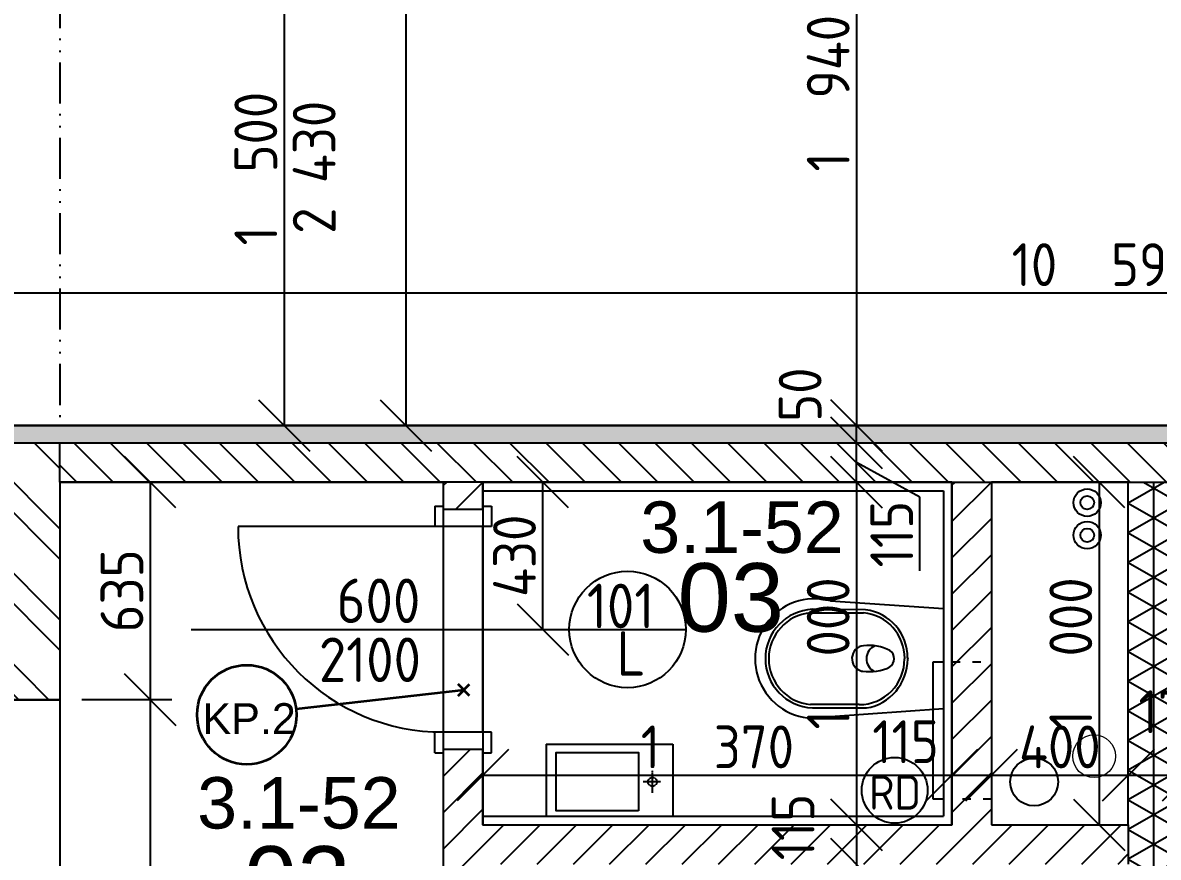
# Model space of a CAD drawing. Extents: x 4511820 to 5180432, y -1526536 to -944957.
# Drawn here: x 5020872 to 5024188, y -1162374 to -1159938 of the extents above; entities that cross this region are included whole.
import ezdxf

# ---------------------------------------------------------------- set-up
doc = ezdxf.new("R2010")
doc.units = 0
doc.header["$MEASUREMENT"] = 0
for name, pattern in [('ACAD_ISO03W100', [30, 12, -18]), ('ACAD_ISO12W100', [22, 12, -3, 0.5, -3, 0.5, -3]), ('DASHED', [0.75, 0.5, -0.25])]:
    doc.linetypes.add(name, pattern=pattern)
doc.layers.get('0').update_dxf_attribs({"linetype": 'CONTINUOUS'})
doc.layers.get('Defpoints').update_dxf_attribs({"color": 61, "linetype": 'CONTINUOUS'})
for name, color, linetype in [('DVERE', 45, 'CONTINUOUS'), ('KÓTY', 4, 'CONTINUOUS'), ('MÚRY', 1, 'CONTINUOUS'), ('Plochy', 41, 'CONTINUOUS'), ('POPIS', 7, 'CONTINUOUS'), ('TENKÁ', 7, 'CONTINUOUS'), ('tzb', 153, 'CONTINUOUS'), ('Z-Kúrenie', 101, 'CONTINUOUS'), ('ZARIADOVACIE', 144, 'CONTINUOUS'), ('zz-vetr', 52, 'CONTINUOUS'), ('ŠRAFY', 82, 'CONTINUOUS')]:
    doc.layers.add(name, color=color, linetype=linetype)
doc.layers.add('preklady', color=74, linetype='CONTINUOUS', lineweight=35)
doc.layers.add('zz-kanal-splaskova', color=37, linetype='CONTINUOUS', lineweight=18)
doc.styles.add('ARIAL', font='arial.ttf')
doc.styles.add('STYLE1', font='isocp.shx')
doc.dimstyles.new('STANDARD-50', dxfattribs={"dimtxt": 125, "dimasz": 150, "dimexe": 10, "dimexo": 200, "dimgap": 20, "dimtad": 1, "dimdsep": 46, "dimlunit": 6, "dimtxsty": 'STYLE1', "dimblk1": 'OBLIQUE', "dimblk2": 'OBLIQUE', "dimsah": 1, "dimcen": 2.5, "dimse1": 1, "dimse2": 1, "dimadec": 0, "dimazin": 0, "dimtfac": 1, "dimtmove": 1, "dimatfit": 3, "dimldrblk": 'OBLIQUE', "dimfxl": 1, "dimtolj": 1, "dimtzin": 0, "dimarcsym": 0})
pattern_1 = [(45, (515270.5, 303822), (-53.0330086, 53.0330086), [])]

# ---------------------------------------------------------------- blocks, each defined once
blk = doc.blocks.new('_OBLIQUE')
at = {"color": 0, "linetype": 'ByBlock'}
blk.add_line((-0.5, -0.5), (0.5, 0.5), dxfattribs=at)
blk = doc.blocks.new('*D18920')
at = {"layer": 'Defpoints', "color": 0}
for p in [(5020981, -1159614.2), (5020981, -1161114.2), (5021635.5, -1161114.2)]:
    blk.add_point(p, dxfattribs=at)
at = {"layer": 'KÓTY', "color": 0, "lineweight": -2}
blk.add_line((5021635.5, -1159614.2), (5021635.5, -1161114.2), dxfattribs=at)
at = {"layer": 'KÓTY', "color": 0, "linetype": 'ByBlock', "lineweight": -2, "xscale": 150, "yscale": 150, "zscale": 150}
for p, rotation in [((5021635.5, -1159614.2), 90), ((5021635.5, -1161114.2), 270)]:
    blk.add_blockref('_OBLIQUE', p, dxfattribs=dict(at, rotation=rotation))
at = {"layer": 'KÓTY', "color": 0, "insert": (5021553, -1160364.2), "char_height": 125, "attachment_point": 5, "rotation": 90, "style": 'STYLE1'}
blk.add_mtext('\\A1;1ﾠ500', dxfattribs=at)
blk = doc.blocks.new('*D18923')
at = {"layer": 'Defpoints', "color": 0}
for p in [(5020981, -1156114.2), (5020981, -1161114.2), (5021991, -1161114.2)]:
    blk.add_point(p, dxfattribs=at)
at = {"layer": 'KÓTY', "color": 0, "lineweight": -2}
blk.add_line((5021991, -1156114.2), (5021991, -1161114.2), dxfattribs=at)
at = {"layer": 'KÓTY', "color": 0, "linetype": 'ByBlock', "lineweight": -2, "xscale": 150, "yscale": 150, "zscale": 150}
for p, rotation in [((5021991, -1156114.2), 90), ((5021991, -1161114.2), 270)]:
    blk.add_blockref('_OBLIQUE', p, dxfattribs=dict(at, rotation=rotation))
at = {"layer": 'KÓTY', "color": 0, "insert": (5021908.5, -1158614.2), "char_height": 125, "attachment_point": 5, "rotation": 90, "style": 'STYLE1'}
blk.add_mtext('\\A1;5ﾠ000', dxfattribs=at)
blk = doc.blocks.new('*D18941')
at = {"layer": 'Defpoints', "color": 0}
for p in [(5020981, -1161279.2), (5020981, -1161914.2), (5021244.5, -1161914.2)]:
    blk.add_point(p, dxfattribs=at)
at = {"layer": 'KÓTY', "color": 0, "lineweight": -2}
blk.add_line((5021244.5, -1161279.2), (5021244.5, -1161914.2), dxfattribs=at)
at = {"layer": 'KÓTY', "color": 0, "linetype": 'ByBlock', "lineweight": -2, "xscale": 150, "yscale": 150, "zscale": 150}
for p, rotation in [((5021244.5, -1161279.2), 90), ((5021244.5, -1161914.2), 270)]:
    blk.add_blockref('_OBLIQUE', p, dxfattribs=dict(at, rotation=rotation))
at = {"layer": 'KÓTY', "color": 0, "insert": (5021162, -1161596.7), "char_height": 125, "attachment_point": 5, "rotation": 90, "style": 'STYLE1'}
blk.add_mtext('\\A1;635', dxfattribs=at)
blk = doc.blocks.new('*D18942')
at = {"layer": 'Defpoints', "color": 0}
for p in [(5020981, -1161914.2), (5020981, -1163534.2), (5021244.5, -1163534.2)]:
    blk.add_point(p, dxfattribs=at)
at = {"layer": 'KÓTY', "color": 0, "lineweight": -2}
blk.add_line((5021244.5, -1161914.2), (5021244.5, -1163534.2), dxfattribs=at)
at = {"layer": 'KÓTY', "color": 0, "linetype": 'ByBlock', "lineweight": -2, "xscale": 150, "yscale": 150, "zscale": 150}
for p, rotation in [((5021244.5, -1161914.2), 90), ((5021244.5, -1163534.2), 270)]:
    blk.add_blockref('_OBLIQUE', p, dxfattribs=dict(at, rotation=rotation))
at = {"layer": 'KÓTY', "color": 0, "insert": (5021162, -1162724.2), "char_height": 125, "attachment_point": 5, "rotation": 90, "style": 'STYLE1'}
blk.add_mtext('\\A1;1ﾠ620', dxfattribs=at)
blk = doc.blocks.new('*D18948')
at = {"layer": 'Defpoints', "color": 0}
for p in [(5023586, -1162134.5), (5022216, -1162279.2), (5023586, -1162279.2)]:
    blk.add_point(p, dxfattribs=at)
at = {"layer": 'KÓTY', "color": 0, "lineweight": -2}
blk.add_line((5022216, -1162134.5), (5023586, -1162134.5), dxfattribs=at)
at = {"layer": 'KÓTY', "color": 0, "linetype": 'ByBlock', "lineweight": -2, "xscale": 150, "yscale": 150, "zscale": 150, "rotation": 180}
blk.add_blockref('_OBLIQUE', (5022216, -1162134.5), dxfattribs=at)
at = {"layer": 'KÓTY', "color": 0, "linetype": 'ByBlock', "lineweight": -2, "xscale": 150, "yscale": 150, "zscale": 150}
blk.add_blockref('_OBLIQUE', (5023586, -1162134.5), dxfattribs=at)
at = {"layer": 'KÓTY', "color": 0, "insert": (5022901, -1162052), "char_height": 125, "attachment_point": 5, "style": 'STYLE1'}
blk.add_mtext('\\A1;1ﾠ370', dxfattribs=at)
blk = doc.blocks.new('*D18949')
at = {"layer": 'Defpoints', "color": 0}
for p in [(5023701, -1162134.5), (5023586, -1162279.2), (5023701, -1162279.2)]:
    blk.add_point(p, dxfattribs=at)
at = {"layer": 'KÓTY', "color": 0, "lineweight": -2}
blk.add_line((5023586, -1162134.5), (5023701, -1162134.5), dxfattribs=at)
at = {"layer": 'KÓTY', "color": 0, "linetype": 'ByBlock', "lineweight": -2, "xscale": 150, "yscale": 150, "zscale": 150, "rotation": 180}
blk.add_blockref('_OBLIQUE', (5023586, -1162134.5), dxfattribs=at)
at = {"layer": 'KÓTY', "color": 0, "linetype": 'ByBlock', "lineweight": -2, "xscale": 150, "yscale": 150, "zscale": 150}
blk.add_blockref('_OBLIQUE', (5023701, -1162134.5), dxfattribs=at)
at = {"layer": 'KÓTY', "color": 0, "insert": (5023450.5, -1162037), "char_height": 125, "attachment_point": 5, "style": 'STYLE1'}
blk.add_mtext('\\A1;115', dxfattribs=at)
blk = doc.blocks.new('*D18950')
at = {"layer": 'Defpoints', "color": 0}
for p in [(5024101, -1162134.5), (5023701, -1162279.2), (5024101, -1162279.2)]:
    blk.add_point(p, dxfattribs=at)
at = {"layer": 'KÓTY', "color": 0, "lineweight": -2}
blk.add_line((5023701, -1162134.5), (5024101, -1162134.5), dxfattribs=at)
at = {"layer": 'KÓTY', "color": 0, "linetype": 'ByBlock', "lineweight": -2, "xscale": 150, "yscale": 150, "zscale": 150, "rotation": 180}
blk.add_blockref('_OBLIQUE', (5023701, -1162134.5), dxfattribs=at)
at = {"layer": 'KÓTY', "color": 0, "linetype": 'ByBlock', "lineweight": -2, "xscale": 150, "yscale": 150, "zscale": 150}
blk.add_blockref('_OBLIQUE', (5024101, -1162134.5), dxfattribs=at)
at = {"layer": 'KÓTY', "color": 0, "insert": (5023901, -1162052), "char_height": 125, "attachment_point": 5, "style": 'STYLE1'}
blk.add_mtext('\\A1;400', dxfattribs=at)
blk = doc.blocks.new('*D18952')
at = {"layer": 'Defpoints', "color": 0}
for p in [(5024276, -1162134.5), (5024101, -1162279.2), (5024276, -1162279.2)]:
    blk.add_point(p, dxfattribs=at)
at = {"layer": 'KÓTY', "color": 0, "lineweight": -2}
blk.add_line((5024101, -1162134.5), (5024276, -1162134.5), dxfattribs=at)
at = {"layer": 'KÓTY', "color": 0, "linetype": 'ByBlock', "lineweight": -2, "xscale": 150, "yscale": 150, "zscale": 150, "rotation": 180}
blk.add_blockref('_OBLIQUE', (5024101, -1162134.5), dxfattribs=at)
at = {"layer": 'KÓTY', "color": 0, "linetype": 'ByBlock', "lineweight": -2, "xscale": 150, "yscale": 150, "zscale": 150}
blk.add_blockref('_OBLIQUE', (5024276, -1162134.5), dxfattribs=at)
at = {"layer": 'KÓTY', "color": 0, "insert": (5024239.3, -1161949.5), "char_height": 125, "attachment_point": 5, "style": 'STYLE1'}
blk.add_mtext('\\A1;175', dxfattribs=at)
blk = doc.blocks.new('*D18957')
at = {"layer": 'Defpoints', "color": 0}
for p in [(5023701, -1161279.2), (5023701, -1162279.2), (5024015.5, -1162279.2)]:
    blk.add_point(p, dxfattribs=at)
at = {"layer": 'KÓTY', "color": 0, "lineweight": -2}
blk.add_line((5024015.5, -1161279.2), (5024015.5, -1162279.2), dxfattribs=at)
at = {"layer": 'KÓTY', "color": 0, "linetype": 'ByBlock', "lineweight": -2, "xscale": 150, "yscale": 150, "zscale": 150}
for p, rotation in [((5024015.5, -1161279.2), 90), ((5024015.5, -1162279.2), 270)]:
    blk.add_blockref('_OBLIQUE', p, dxfattribs=dict(at, rotation=rotation))
at = {"layer": 'KÓTY', "color": 0, "insert": (5023933, -1161779.2), "char_height": 125, "attachment_point": 5, "rotation": 90, "style": 'STYLE1'}
blk.add_mtext('\\A1;1ﾠ000', dxfattribs=at)
blk = doc.blocks.new('*D18958')
at = {"layer": 'Defpoints', "color": 0}
for p in [(5022216, -1161279.2), (5022391, -1161279.2), (5022216, -1161709.2)]:
    blk.add_point(p, dxfattribs=at)
at = {"layer": 'KÓTY', "color": 0, "lineweight": -2}
blk.add_line((5022391, -1161709.2), (5022391, -1161279.2), dxfattribs=at)
at = {"layer": 'KÓTY', "color": 0, "linetype": 'ByBlock', "lineweight": -2, "xscale": 150, "yscale": 150, "zscale": 150}
for p, rotation in [((5022391, -1161279.2), 90), ((5022391, -1161709.2), 270)]:
    blk.add_blockref('_OBLIQUE', p, dxfattribs=dict(at, rotation=rotation))
at = {"layer": 'KÓTY', "color": 0, "insert": (5022308.5, -1161494.2), "char_height": 125, "attachment_point": 5, "rotation": 90, "style": 'STYLE1'}
blk.add_mtext('\\A1;430', dxfattribs=at)
blk = doc.blocks.new('*D18959')
at = {"layer": 'Defpoints', "color": 0}
for p in [(5023649.1, -1161279.2), (5023307, -1162279.2), (5023649.1, -1162279.2)]:
    blk.add_point(p, dxfattribs=at)
at = {"layer": 'KÓTY', "color": 0, "lineweight": -2}
blk.add_line((5023307, -1161279.2), (5023307, -1162279.2), dxfattribs=at)
at = {"layer": 'KÓTY', "color": 0, "linetype": 'ByBlock', "lineweight": -2, "xscale": 150, "yscale": 150, "zscale": 150}
for p, rotation in [((5023307, -1161279.2), 90), ((5023307, -1162279.2), 270)]:
    blk.add_blockref('_OBLIQUE', p, dxfattribs=dict(at, rotation=rotation))
at = {"layer": 'KÓTY', "color": 0, "insert": (5023224.5, -1161779.2), "char_height": 125, "attachment_point": 5, "rotation": 90, "style": 'STYLE1'}
blk.add_mtext('\\A1;1ﾠ000', dxfattribs=at)
blk = doc.blocks.new('*D18960')
at = {"layer": 'Defpoints', "color": 0}
for p in [(5023649.1, -1162279.2), (5023307, -1162394.2), (5023649.1, -1162394.2)]:
    blk.add_point(p, dxfattribs=at)
at = {"layer": 'KÓTY', "color": 0, "lineweight": -2}
blk.add_line((5023307, -1162279.2), (5023307, -1162394.2), dxfattribs=at)
at = {"layer": 'KÓTY', "color": 0, "linetype": 'ByBlock', "lineweight": -2, "xscale": 150, "yscale": 150, "zscale": 150}
for p, rotation in [((5023307, -1162279.2), 90), ((5023307, -1162394.2), 270)]:
    blk.add_blockref('_OBLIQUE', p, dxfattribs=dict(at, rotation=rotation))
at = {"layer": 'KÓTY', "color": 0, "insert": (5023122, -1162285.9), "char_height": 125, "attachment_point": 5, "rotation": 90, "style": 'STYLE1'}
blk.add_mtext('\\A1;115', dxfattribs=at)
blk = doc.blocks.new('*D18961')
at = {"layer": 'Defpoints', "color": 0}
for p in [(5024164.1, -1162394.2), (5023307, -1164644.2), (5024164.1, -1164644.2)]:
    blk.add_point(p, dxfattribs=at)
at = {"layer": 'KÓTY', "color": 0, "lineweight": -2}
blk.add_line((5023307, -1162394.2), (5023307, -1164644.2), dxfattribs=at)
at = {"layer": 'KÓTY', "color": 0, "linetype": 'ByBlock', "lineweight": -2, "xscale": 150, "yscale": 150, "zscale": 150}
for p, rotation in [((5023307, -1162394.2), 90), ((5023307, -1164644.2), 270)]:
    blk.add_blockref('_OBLIQUE', p, dxfattribs=dict(at, rotation=rotation))
at = {"layer": 'KÓTY', "color": 0, "insert": (5023224.5, -1163519.2), "char_height": 125, "attachment_point": 5, "rotation": 90, "style": 'STYLE1'}
blk.add_mtext('\\A1;2ﾠ250', dxfattribs=at)
blk = doc.blocks.new('*D19004')
at = {"layer": 'Defpoints', "color": 0}
for p in [(5023307, -1161164.2), (5023307, -1161164.2), (5023307, -1161279.2)]:
    blk.add_point(p, dxfattribs=at)
at = {"layer": 'KÓTY', "color": 0, "lineweight": -2}
for p, q in [((5023307, -1161279.2), (5023307, -1161164.2)), ((5023492.6, -1161323.5), (5023307, -1161221.7)), ((5023492.6, -1161538.5), (5023492.6, -1161323.5))]:
    blk.add_line(p, q, dxfattribs=at)
at = {"layer": 'KÓTY', "color": 0, "linetype": 'ByBlock', "lineweight": -2, "xscale": 150, "yscale": 150, "zscale": 150}
for p, rotation in [((5023307, -1161164.2), 90), ((5023307, -1161279.2), 270)]:
    blk.add_blockref('_OBLIQUE', p, dxfattribs=dict(at, rotation=rotation))
at = {"layer": 'KÓTY', "color": 0, "insert": (5023410.1, -1161431), "char_height": 125, "attachment_point": 5, "rotation": 90, "style": 'STYLE1'}
blk.add_mtext('\\A1;115', dxfattribs=at)
blk = doc.blocks.new('*D19005')
at = {"layer": 'Defpoints', "color": 0}
for p in [(5023307, -1161114.2), (5023307, -1161114.2), (5023307, -1161164.2)]:
    blk.add_point(p, dxfattribs=at)
at = {"layer": 'KÓTY', "color": 0, "lineweight": -2}
blk.add_line((5023307, -1161164.2), (5023307, -1161114.2), dxfattribs=at)
at = {"layer": 'KÓTY', "color": 0, "linetype": 'ByBlock', "lineweight": -2, "xscale": 150, "yscale": 150, "zscale": 150}
for p, rotation in [((5023307, -1161114.2), 90), ((5023307, -1161164.2), 270)]:
    blk.add_blockref('_OBLIQUE', p, dxfattribs=dict(at, rotation=rotation))
at = {"layer": 'KÓTY', "color": 0, "insert": (5023142.6, -1161024), "char_height": 125, "attachment_point": 5, "rotation": 90, "style": 'STYLE1'}
blk.add_mtext('\\A1;50', dxfattribs=at)
blk = doc.blocks.new('*D19006')
at = {"layer": 'Defpoints', "color": 0}
for p in [(5024234.1, -1159174.2), (5023307, -1161114.2), (5024234.1, -1161114.2)]:
    blk.add_point(p, dxfattribs=at)
at = {"layer": 'KÓTY', "color": 0, "lineweight": -2}
blk.add_line((5023307, -1159174.2), (5023307, -1161114.2), dxfattribs=at)
at = {"layer": 'KÓTY', "color": 0, "linetype": 'ByBlock', "lineweight": -2, "xscale": 150, "yscale": 150, "zscale": 150}
for p, rotation in [((5023307, -1159174.2), 90), ((5023307, -1161114.2), 270)]:
    blk.add_blockref('_OBLIQUE', p, dxfattribs=dict(at, rotation=rotation))
at = {"layer": 'KÓTY', "color": 0, "insert": (5023224.5, -1160144.2), "char_height": 125, "attachment_point": 5, "rotation": 90, "style": 'STYLE1'}
blk.add_mtext('\\A1;1ﾠ940', dxfattribs=at)
blk = doc.blocks.new('*D20548')
at = {"layer": 'Defpoints', "color": 0}
for p in [(5029321, -1160727), (5018731, -1161114.2), (5029321, -1161114.2)]:
    blk.add_point(p, dxfattribs=at)
at = {"layer": 'KÓTY', "color": 0, "lineweight": -2}
blk.add_line((5018731, -1160727), (5029321, -1160727), dxfattribs=at)
at = {"layer": 'KÓTY', "color": 0, "linetype": 'ByBlock', "lineweight": -2, "xscale": 150, "yscale": 150, "zscale": 150, "rotation": 180}
blk.add_blockref('_OBLIQUE', (5018731, -1160727), dxfattribs=at)
at = {"layer": 'KÓTY', "color": 0, "linetype": 'ByBlock', "lineweight": -2, "xscale": 150, "yscale": 150, "zscale": 150}
blk.add_blockref('_OBLIQUE', (5029321, -1160727), dxfattribs=at)
at = {"layer": 'KÓTY', "color": 0, "insert": (5024026, -1160644.5), "char_height": 125, "attachment_point": 5, "style": 'STYLE1'}
blk.add_mtext('\\A1;10ﾠ590', dxfattribs=at)

msp = doc.modelspace()

# ---------------------------------------------------------------- hatches: boundary and pattern name
at = {"layer": 'ŠRAFY'}
h = msp.add_hatch(dxfattribs=at)
h.set_pattern_fill('DOTS', color=256, scale=250)
h.paths.add_polyline_path([(5027621, -1161114.191), (5019841, -1161114.191), (5019841, -1161164.191), (5027621, -1161164.191)])
h = msp.add_hatch(dxfattribs=at)
h.set_pattern_fill('ANSI32', color=256, scale=500, angle=90)
h.set_pattern_definition([(135, (515810.9, 44482.1), (-132.5825215, -132.5825215), []), (135, (515810.9, 44570.48), (-132.5825215, -132.5825215), [])])
h.paths.add_polyline_path([(5020681, -1161164.191), (5020681, -1161279.191), (5020681, -1161914.191), (5020981, -1161914.191), (5020981, -1161279.191), (5020981, -1161164.191)])
at = {"layer": 'ŠRAFY', "ltscale": 0.25}
h = msp.add_hatch(dxfattribs=at)
h.set_pattern_fill('ANSI31', color=256, scale=600, angle=90, style=0)
h.set_pattern_definition([(135, (-2976355.03, 198812.926), (-53.0330086, -53.0330086), [])])
h.paths.add_polyline_path([(5020981, -1161164.191), (5020981, -1161279.191), (5022101, -1161279.191), (5022216, -1161279.191), (5023586, -1161279.191), (5023701, -1161279.191), (5024101, -1161279.191), (5024276, -1161279.191), (5024676, -1161279.191), (5024791, -1161279.191), (5027321, -1161279.191), (5027321, -1161164.191)])
h = msp.add_hatch(dxfattribs=at)
h.set_pattern_fill('ANSI31', color=256, scale=600, style=0)
h.set_pattern_definition(pattern_1)
h.paths.add_polyline_path([(5024101, -1162279.191), (5023701, -1162279.191), (5023701, -1161279.191), (5023586, -1161279.191), (5023586, -1162279.191), (5022216, -1162279.191), (5022216, -1162059.191), (5022101, -1162059.191), (5022101, -1163059.191), (5022216, -1163059.191), (5022216, -1162394.191), (5024101, -1162394.191)])
h = msp.add_hatch(dxfattribs=at)
h.set_pattern_fill('ANSI31', color=256, scale=600, style=0)
h.set_pattern_definition(pattern_1)
h.paths.add_polyline_path([(5022101, -1161359.191), (5022216, -1161359.191), (5022216, -1161349.191), (5022216, -1161304.191), (5022216, -1161279.191), (5022101, -1161279.191), (5022101, -1161349.191)])
h = msp.add_hatch(dxfattribs=at)
h.set_pattern_fill('NET3', color=256, scale=600, angle=90)
h.set_pattern_definition([(90, (468750.5, 1e-26), (-75, 5e-15), []), (150, (468750.5, 1e-26), (-37.5, -64.9519053), []), (210, (468750.5, 1e-26), (37.5, -64.9519053), [])])
h.paths.add_polyline_path([(5024101, -1164619.191), (5024101, -1164644.191), (5024276, -1164644.191), (5024276, -1164594.191), (5024276, -1164569.191), (5024276, -1162369.191), (5024276, -1162344.191), (5024276, -1162229.191), (5024276, -1161279.191), (5024101, -1161279.191), (5024101, -1162279.191), (5024101, -1162394.191), (5024101, -1162419.191)])

# ---------------------------------------------------------------- linework, layer by layer
at = {"layer": 'DVERE', "ltscale": 0.25}
for p, q in [((5022076, -1161349.191), (5022101, -1161349.191)), ((5022076, -1161349.191), (5022076, -1161409.191)), ((5022216, -1161349.191), (5022241, -1161349.191)), ((5022241, -1161349.191), (5022241, -1161409.191)), ((5022101, -1161409.191), (5021501, -1161409.191)), ((5022241, -1161409.191), (5022076, -1161409.191)), ((5022101, -1162009.191), (5022101, -1161409.191)), ((5022216, -1162009.191), (5022216, -1161409.191)), ((5021363.844, -1161709.191), (5022468.5, -1161709.191)), ((5022468.5, -1161709.191), (5022808.5, -1161709.191)), ((5022216, -1162009.191), (5022071, -1162009.191)), ((5022076, -1162069.191), (5022076, -1162009.191)), ((5022241, -1162009.191), (5022076, -1162009.191)), ((5022241, -1162069.191), (5022241, -1162009.191)), ((5022076, -1162069.191), (5022101, -1162069.191)), ((5022216, -1162069.191), (5022241, -1162069.191))]:
    msp.add_line(p, q, dxfattribs=at)
msp.add_circle((5022638.5, -1161709.191), 170, dxfattribs=at)
msp.add_arc((5022101, -1161409.191), 600, 180, 270, dxfattribs=at)
at = {"layer": 'KÓTY'}
msp.add_line((5021308, -1161914.191), (5021044.5, -1161914.191), dxfattribs=at)
at = {"layer": 'MÚRY'}
for p, q in [((5019841, -1161114.191), (5027621, -1161114.191)), ((5020981, -1161279.191), (5020981, -1161914.191)), ((5023566, -1161279.191), (5023586, -1161279.191)), ((5024101, -1161279.191), (5023701, -1161279.191)), ((5023701, -1161279.191), (5024101, -1161279.191)), ((5020981, -1161344.191), (5020981, -1161914.191)), ((5020981, -1161914.191), (5020681, -1161914.191))]:
    msp.add_line(p, q, dxfattribs=at)
at = {"layer": 'MÚRY', "ltscale": 0.25}
for p, q in [((5020981, -1161279.191), (5022101, -1161279.191)), ((5022101, -1161359.191), (5022101, -1161279.191)), ((5022216, -1161359.191), (5022216, -1161279.191)), ((5022216, -1161279.191), (5023586, -1161279.191)), ((5023586, -1161279.191), (5023586, -1162279.191)), ((5023701, -1161279.191), (5023701, -1162279.191)), ((5024101, -1162279.191), (5024101, -1161279.191)), ((5022216, -1161359.191), (5022101, -1161359.191)), ((5022216, -1162059.191), (5022101, -1162059.191)), ((5022101, -1163059.191), (5022101, -1162059.191)), ((5022216, -1162279.191), (5022216, -1162059.191)), ((5022216, -1162279.191), (5023586, -1162279.191)), ((5023701, -1162279.191), (5024101, -1162279.191))]:
    msp.add_line(p, q, dxfattribs=at)
at = {"layer": 'Plochy'}
for points in [[(5018731, -1161114.191), (5018731, -1159614.191), (5021281, -1159614.191), (5021281, -1158614.191), (5020981, -1158614.191), (5020981, -1156114.191), (5022891, -1156114.191), (5022891, -1159614.191), (5023141, -1159614.191), (5023141, -1159174.191), (5024341, -1159174.191), (5024341, -1159454.191), (5025441, -1159454.191), (5025441, -1159614.191), (5025641, -1159614.191), (5025641, -1158064.191), (5027441, -1158064.191), (5027441, -1156114.191), (5029321, -1156114.191), (5029321, -1161114.191)], [(5014341, -1163534.191), (5014341, -1162294.191), (5014856, -1162294.191), (5014856, -1161279.191), (5018051, -1161279.191), (5018051, -1161914.191), (5018191, -1161914.191), (5018191, -1161279.191), (5020681, -1161279.191), (5020681, -1161914.191), (5020981, -1161914.191), (5020981, -1163534.191)], [(5022101, -1161279.191), (5020981, -1161279.191), (5020981, -1164759.191), (5022101, -1164759.191)], [(5023586, -1161279.191), (5022216, -1161279.191), (5022216, -1162279.191), (5023586, -1162279.191)]]:
    msp.add_lwpolyline(points, close=True, dxfattribs=at)
at = {"layer": 'preklady'}
for p, q in [((5022143.882, -1161902.616), (5022177.116, -1161869.382)), ((5022177.117, -1161902.617), (5022143.883, -1161869.383)), ((5022160.499, -1161885.999), (5021670.569, -1161941.787))]:
    msp.add_line(p, q, dxfattribs=at)
at = {"layer": 'preklady', "ltscale": 0.25}
msp.add_circle((5021526.5, -1161958.191), 145, dxfattribs=at)
at = {"layer": 'TENKÁ', "linetype": 'ACAD_ISO12W100', "ltscale": 10}
for p, q in [((5020981, -1159614.191), (5020981, -1161114.191)), ((5020981, -1161914.191), (5020981, -1163534.191))]:
    msp.add_line(p, q, dxfattribs=at)
at = {"layer": 'TENKÁ'}
for p, q in [((5019841, -1161164.191), (5027621, -1161164.191)), ((5020981, -1161279.191), (5020981, -1161164.191)), ((5022216, -1161279.191), (5022101, -1161279.191)), ((5023586, -1161279.191), (5023701, -1161279.191)), ((5024101, -1161279.191), (5024276, -1161279.191)), ((5024101, -1162279.191), (5024101, -1162394.191))]:
    msp.add_line(p, q, dxfattribs=at)
at = {"layer": 'TENKÁ', "ltscale": 0.25}
for p, q in [((5022216, -1161304.191), (5023561, -1161304.191)), ((5023561, -1161304.191), (5023561, -1162254.191)), ((5022216, -1162254.191), (5023561, -1162254.191))]:
    msp.add_line(p, q, dxfattribs=at)
at = {"layer": 'tzb'}
for p, q in [((5023531, -1162204.191), (5023531, -1161804.191)), ((5023531, -1161804.191), (5023561, -1161804.191)), ((5023561, -1162204.191), (5023531, -1162204.191))]:
    msp.add_line(p, q, dxfattribs=at)
at = {"layer": 'tzb', "linetype": 'ACAD_ISO03W100', "ltscale": 2}
for p, q in [((5023586, -1161804.191), (5023701, -1161804.191)), ((5023701, -1162204.191), (5023586, -1162204.191))]:
    msp.add_line(p, q, dxfattribs=at)
at = {"layer": 'tzb'}
msp.add_circle((5023418.606, -1162178.809), 96, dxfattribs=at)
at = {"layer": 'Z-Kúrenie'}
for centre, radius in [((5023981, -1161339.191), 40), ((5023981, -1161339.191), 20), ((5023981, -1161434.191), 40), ((5023981, -1161434.191), 20)]:
    msp.add_circle(centre, radius, dxfattribs=at)
at = {"layer": 'ZARIADOVACIE'}
for p, q in [((5023231.002, -1161625.378), (5023561, -1161648.454)), ((5023172.536, -1161660.544), (5023327.197, -1161660.544)), ((5023333.866, -1161651.647), (5023178.71, -1161650.521)), ((5023315.358, -1161928.554), (5023172.536, -1161928.554)), ((5023178.71, -1161938.409), (5023336.119, -1161938.409)), ((5023231.001, -1161963.005), (5023561, -1161939.929))]:
    msp.add_line(p, q, dxfattribs=at)
at = {"layer": 'ZARIADOVACIE', "linetype": 'Continuous'}
for p, q in [((5023448.032, -1161794.191), (5023447.21, -1161795.087)), ((5023456.12, -1161792.493), (5023456.684, -1161795.31)), ((5023322.002, -1161830.756), (5023325.712, -1161830.917)), ((5022401, -1162044.191), (5022771, -1162044.191)), ((5022401, -1162044.191), (5022401, -1162254.191)), ((5022771, -1162044.191), (5022771, -1162254.191))]:
    msp.add_line(p, q, dxfattribs=at)
at = {"layer": 'ZARIADOVACIE', "linetype": 'DASHED'}
for p, q in [((5022711.251, -1162186.493), (5022711.251, -1162120.766)), ((5022735.899, -1162153.629), (5022683.865, -1162153.629))]:
    msp.add_line(p, q, dxfattribs=at)
at = {"layer": 'ZARIADOVACIE', "linetype": 'Continuous'}
msp.add_lwpolyline([(5022670.431, -1162238.465), (5022430.104, -1162238.465), (5022430.104, -1162068.794), (5022670.431, -1162068.794)], close=True, dxfattribs=at)
at = {"layer": 'ZARIADOVACIE', "linetype": 'DASHED'}
msp.add_circle((5022711.252, -1162153.943), 12.931, dxfattribs=at)
at = {"layer": 'ZARIADOVACIE', "linetype": 'Continuous'}
for centre, radius, start, end in [((5023185.768, -1161794.191), 174.768, 74.999903, 284.999834), ((5023185.084, -1161794.465), 144.085, 92.535471, 267.464529), ((5023185.644, -1161794.549), 134.645, 95.586614, 264.413386), ((5023314.735, -1161793.261), 133.3, 359.600093, 84.635422), ((5023315.42, -1161791.14), 140.707, 359.449007, 82.467037), ((5023331.688, -1161794.191), 37.825, 96.725682, 255.163801), ((5023343.083, -1161889.965), 134.275, 62.591351, 96.76835), ((5023377.403, -1161794.76), 41.261, 113.590956, 243.232972), ((5023387.292, -1161794.687), 29.701, 305.733795, 53.655963), ((5023315.337, -1161796.671), 131.883, 270.009129, 0.688221), ((5023311.856, -1161795.628), 144.828, 279.644186, 0.125906), ((5023345.092, -1161694.078), 138.205, 261.939221, 295.522023)]:
    msp.add_arc(centre, radius, start, end, dxfattribs=at)
at = {"layer": 'zz-kanal-splaskova'}
msp.add_circle((5024001, -1162079.191), 62.5, dxfattribs=at)
at = {"layer": 'zz-vetr'}
msp.add_circle((5023826, -1162154.191), 70, dxfattribs=at)

# ---------------------------------------------------------------- texts
at = {"layer": 'DVERE', "style": 'STYLE1'}
for s, p in [('101', (5022519.97, -1161705.691)), ('L', (5022606.97, -1161844.328))]:
    msp.add_text(s, height=130, dxfattribs=at).set_placement(p)
at = {"layer": 'KÓTY', "insert": (5021723.494, -1160360.349), "char_height": 125, "attachment_point": 5, "rotation": 90, "style": 'STYLE1'}
msp.add_mtext('\\A1;2 430', dxfattribs=at)
at = {"layer": 'POPIS', "lineweight": 40, "ltscale": 0.25, "style": 'ARIAL'}
for s, height, p in [('3.1-52', 150, (5022675.769, -1161485.77)), ('03', 200, (5022784.811, -1161715.77)), ('3.1-52', 150, (5021381.769, -1162290.27)), ('02', 200, (5021518.311, -1162541.77))]:
    msp.add_text(s, height=height, dxfattribs=at).set_placement(p)
at = {"layer": 'preklady', "linetype": 'Continuous', "lineweight": 20, "style": 'ARIAL'}
msp.add_text('KP.2', height=90, dxfattribs=at).set_placement((5021397.236, -1162014.448))
at = {"layer": 'TENKÁ', "linetype": 'Continuous', "style": 'STYLE1'}
for s, p in [('600', (5021788.929, -1161690.608)), ('2100', (5021737.155, -1161862.716))]:
    msp.add_text(s, height=130, dxfattribs=at).set_placement(p)
at = {"layer": 'tzb', "style": 'STYLE1'}
msp.add_text('RD', height=100, dxfattribs=at).set_placement((5023343.979, -1162235.008))

# ---------------------------------------------------------------- dimensions: what is measured, and where the dimension line sits
at = {"layer": 'KÓTY'}
for base, p1, p2, picture, middle in [((5021991, -1161114.191), (5020981, -1156114.191), (5020981, -1161114.191), '*D18923', (5021908.457, -1158614.191)), ((5023307, -1161114.191), (5024234.053, -1159174.191), (5024234.053, -1161114.191), '*D19006', (5023224.457, -1160144.191)), ((5021635.5, -1161114.191), (5020981, -1159614.191), (5020981, -1161114.191), '*D18920', (5021552.957, -1160364.191)), ((5021244.5, -1161914.191), (5020981, -1161279.191), (5020981, -1161914.191), '*D18941', (5021162, -1161596.691)), ((5022391, -1161279.191), (5022216, -1161709.191), (5022216, -1161279.191), '*D18958', (5022308.5, -1161494.191)), ((5023307, -1162279.191), (5023649.053, -1161279.191), (5023649.053, -1162279.191), '*D18959', (5023224.457, -1161779.191)), ((5024015.5, -1162279.191), (5023701, -1161279.191), (5023701, -1162279.191), '*D18957', (5023932.957, -1161779.191)), ((5021244.5, -1163534.191), (5020981, -1161914.191), (5020981, -1163534.191), '*D18942', (5021161.957, -1162724.191)), ((5023307, -1162394.191), (5023649.053, -1162279.191), (5023649.053, -1162394.191), '*D18960', (5023122, -1162285.941)), ((5023307, -1164644.191), (5024164.053, -1162394.191), (5024164.053, -1164644.191), '*D18961', (5023224.457, -1163519.191))]:
    dim = msp.add_linear_dim(base=base, p1=p1, p2=p2, angle=90, dimstyle='STANDARD-50', dxfattribs=at)
    dim.commit()
    dim.dimension.update_dxf_attribs({"geometry": picture, "text_midpoint": middle})
dim = msp.add_linear_dim(base=(5029321, -1160727), p1=(5018731, -1161114.191), p2=(5029321, -1161114.191), dimstyle='STANDARD-50', override={"dimtxsty": 'STYLE1', "dimldrblk": 'OBLIQUE'}, dxfattribs=at)
dim.commit()
dim.dimension.update_dxf_attribs({"geometry": '*D20548', "text_midpoint": (5024026, -1160644.457)})
for base, p1, p2, picture, middle in [((5023307, -1161114.191), (5023307, -1161164.191), (5023307, -1161114.191), '*D19005', (5023225.053, -1161024)), ((5023307, -1161164.191), (5023307, -1161279.191), (5023307, -1161164.191), '*D19004', (5023492.553, -1161343.5))]:
    dim = msp.add_linear_dim(base=base, p1=p1, p2=p2, angle=90, dimstyle='STANDARD-50', dxfattribs=at)
    dim.commit()
    dim.dimension.update_dxf_attribs({"geometry": picture, "text_midpoint": middle, "dimtype": 160})
for base, p1, p2, picture, middle in [((5024276, -1162134.5), (5024101, -1162279.191), (5024276, -1162279.191), '*D18952', (5024239.25, -1161949.5)), ((5023586, -1162134.5), (5022216, -1162279.191), (5023586, -1162279.191), '*D18948', (5022901, -1162051.957)), ((5024101, -1162134.5), (5023701, -1162279.191), (5024101, -1162279.191), '*D18950', (5023901, -1162052))]:
    dim = msp.add_linear_dim(base=base, p1=p1, p2=p2, dimstyle='STANDARD-50', dxfattribs=at)
    dim.commit()
    dim.dimension.update_dxf_attribs({"geometry": picture, "text_midpoint": middle})
dim = msp.add_linear_dim(base=(5023701, -1162134.5), p1=(5023586, -1162279.191), p2=(5023701, -1162279.191), dimstyle='STANDARD-50', dxfattribs=at)
dim.commit()
dim.dimension.update_dxf_attribs({"geometry": '*D18949', "text_midpoint": (5023450.5, -1162119.5), "dimtype": 160})

doc.saveas('drawing.dxf')
